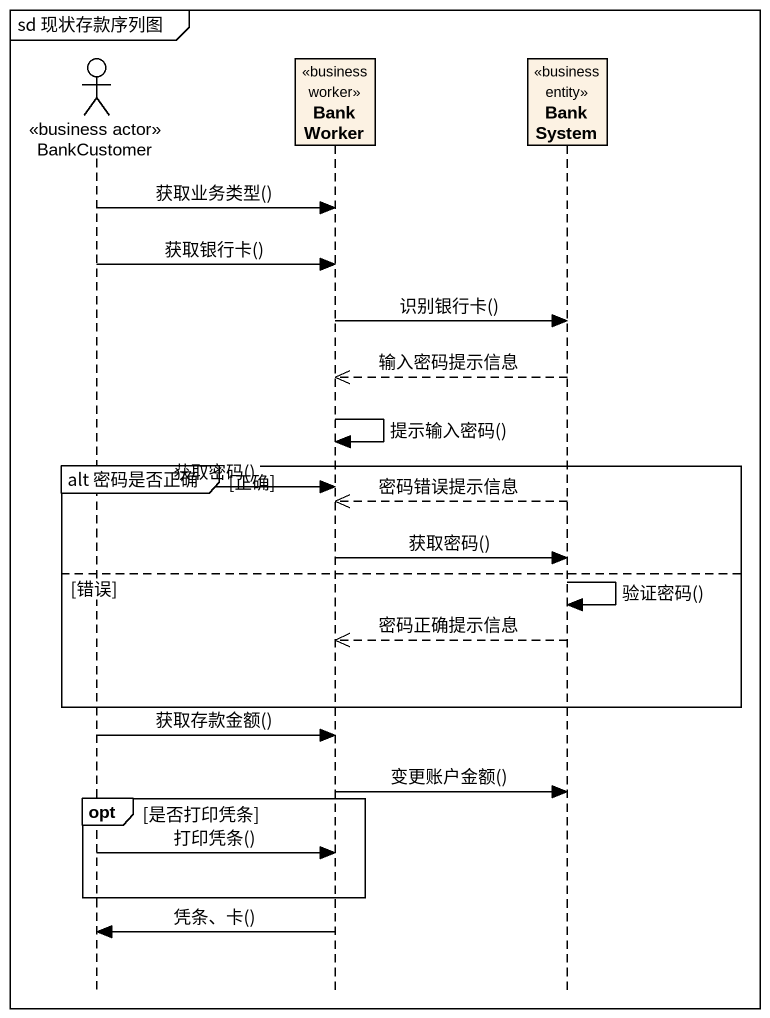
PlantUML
@startuml
mainframe sd 现状存款序列图
hide footbox
actor BankCustomer <<business actor>>
participant BankWorker <<business worker>>
participant BankSystem <<business entity>>

BankCustomer -> BankWorker : 获取业务类型()
BankCustomer -> BankWorker : 获取银行卡()
BankWorker -> BankSystem : 识别银行卡()
BankSystem -->> BankWorker : 输入密码提示信息
BankWorker -> BankWorker : 提示输入密码()
group alt 密码是否正确 [正确]
  BankCustomer -> BankWorker : 获取密码()
  BankSystem -->> BankWorker : 密码错误提示信息
  BankWorker -> BankSystem : 获取密码()
else 错误
  BankSystem -> BankSystem : 验证密码()
  BankSystem -->> BankWorker : 密码正确提示信息
end
BankCustomer -> BankWorker : 获取存款金额()
BankWorker -> BankSystem : 变更账户金额()
opt 是否打印凭条
  BankCustomer -> BankWorker : 打印凭条()
end
BankWorker -> BankCustomer : 凭条、卡()
@enduml
